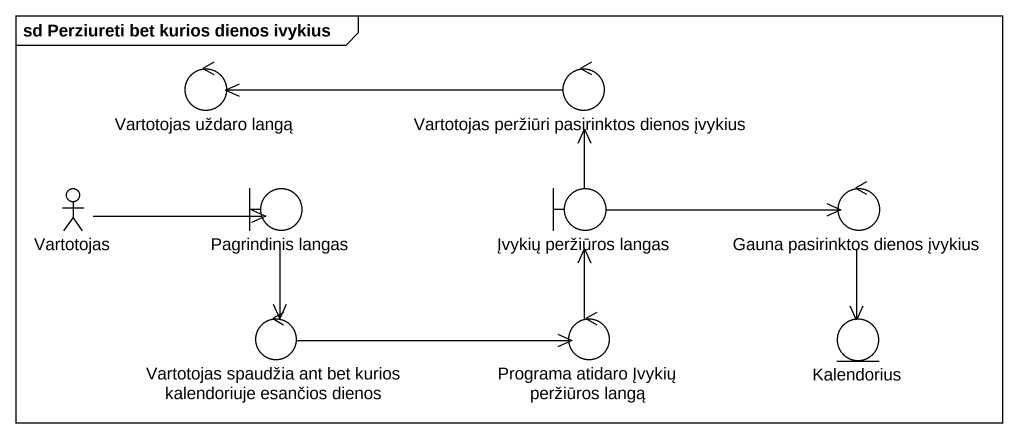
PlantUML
@startuml
mainframe sd Perziureti bet kurios dienos ivykius
control "Vartotojas uždaro langą" as Vartotojas_uždaro_langą
control "Vartotojas peržiūri pasirinktos dienos įvykius" as Vartotojas_peržiūri
actor Vartotojas
boundary "Pagrindinis langas" as Pagrindinis_langas
boundary "Įvykių peržiūros langas" as Įvykių_peržiūros_langas
control "Gauna pasirinktos dienos įvykius" as Gauna_pasirinktos_dienos
control "Vartotojas spaudžia ant bet kurios kalendoriuje esančios dienos" as Vartotojas_spaudžia_ant_bet
control "Programa atidaro Įvykių peržiūros langą" as Programa_atidaro_Įvykių
entity Kalendorius
Vartotojas_peržiūri -left-> Vartotojas_uždaro_langą
Vartotojas -right-> Pagrindinis_langas
Pagrindinis_langas --> Vartotojas_spaudžia_ant_bet
Įvykių_peržiūros_langas -up-> Vartotojas_peržiūri
Įvykių_peržiūros_langas -right-> Gauna_pasirinktos_dienos
Gauna_pasirinktos_dienos --> Kalendorius
Vartotojas_spaudžia_ant_bet -right-> Programa_atidaro_Įvykių
Programa_atidaro_Įvykių -up-> Įvykių_peržiūros_langas
@enduml
